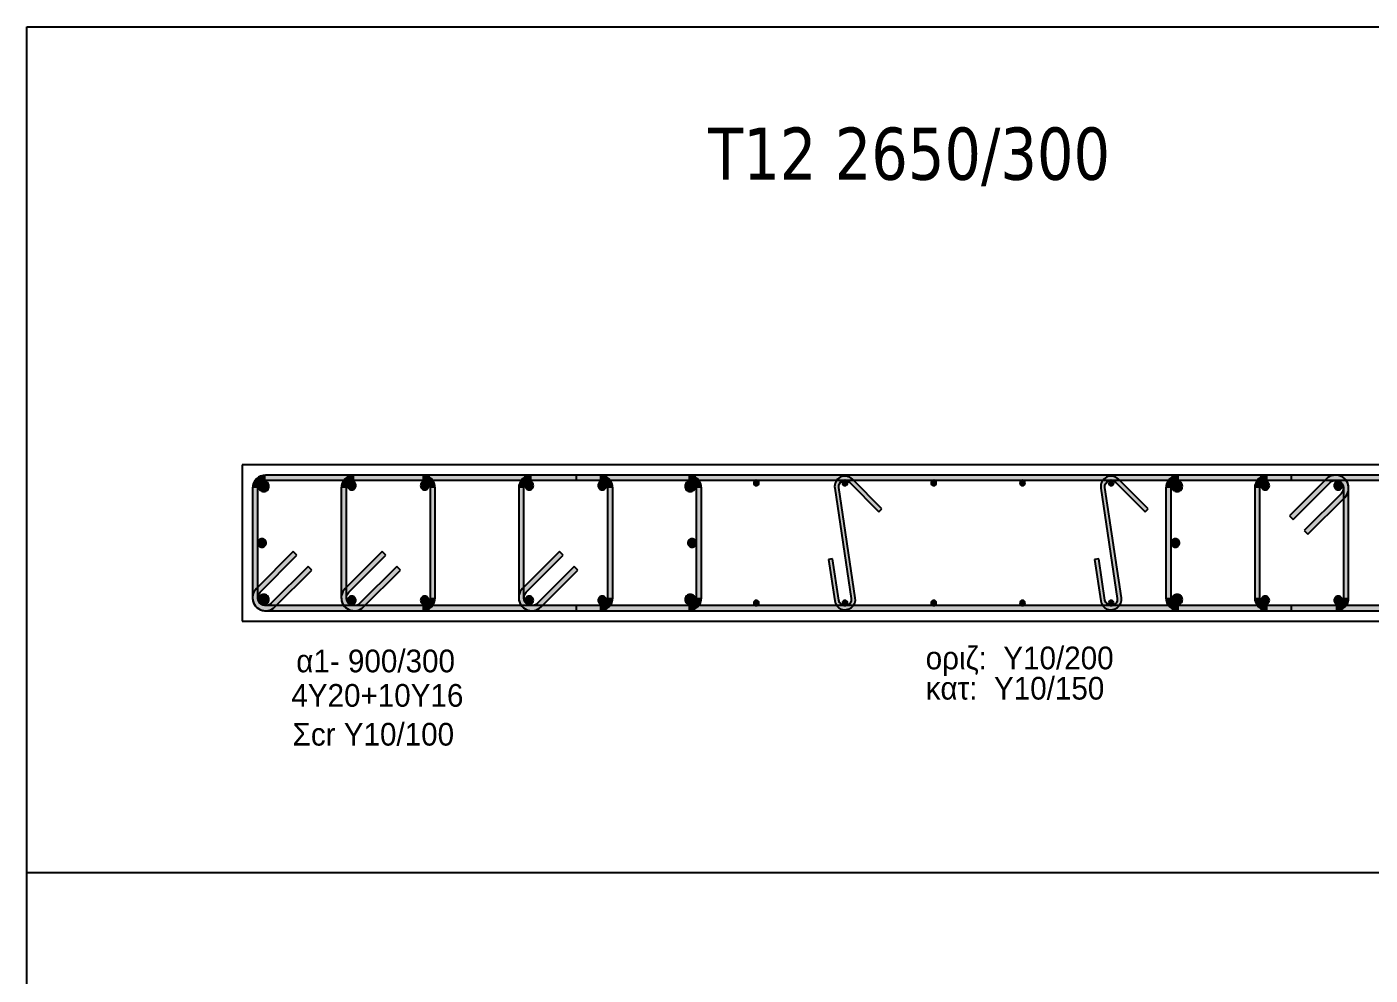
# Model space of a CAD drawing. Header units: millimetres. Extents: x -2171 to 1563, y -1758 to -1505.
# Drawn here: x 555.27 to 568.14, y -1599.33 to -1590.25 of the extents above; entities that cross this region are included whole.
import ezdxf

# ---------------------------------------------------------------- set-up
doc = ezdxf.new("R2010")
doc.units = ezdxf.units.MM
for name, color, linetype in [('-S_TEXT', 3, 'Continuous'), ('Col_Det', 7, 'Continuous'), ('Col_Det_Fill', 7, 'Continuous'), ('Geo_Col_Pro_1', 7, 'Continuous'), ('pinakaki', 153, 'Continuous')]:
    doc.layers.add(name, color=color, linetype=linetype)
doc.styles.add('S1Arl22_b_934_161', font='arial.ttf', dxfattribs={"width": 0.933629, "height": 0.002175})
doc.styles.get("Standard").update_dxf_attribs({"font": 'tahoma.ttf'})

msp = doc.modelspace()

# ---------------------------------------------------------------- hatches: boundary and pattern name
at = {"layer": 'Col_Det_Fill'}
for color, points in [(252, [(557.5554, -1594.5943), (557.5554, -1594.5443, 0.4142136), (557.4304, -1594.6693), (557.4804, -1594.6693, -0.4142136)]), (12, [(557.4877, -1594.6516, 0.4142136), (557.5377, -1594.7016, 0.4142136), (557.5877, -1594.6516, 0.4142136), (557.5377, -1594.6016, 0.4142136)]), (252, [(561.6054, -1594.5943), (561.6054, -1594.5443), (557.5554, -1594.5443), (557.5554, -1594.5943)]), (252, [(558.4054, -1594.5943), (558.4054, -1594.5443, 0.4142136), (558.2804, -1594.6693), (558.3304, -1594.6693, -0.4142136)]), (56, [(558.3407, -1594.6445, 0.4142136), (558.3807, -1594.6845, 0.4142136), (558.4207, -1594.6445, 0.4142136), (558.3807, -1594.6045, 0.4142136)]), (252, [(559.0554, -1594.5943), (559.0554, -1594.5443), (558.4054, -1594.5443), (558.4054, -1594.5943)]), (56, [(559.0402, -1594.6445, 0.4142136), (559.0802, -1594.6845, 0.4142136), (559.1202, -1594.6445, 0.4142136), (559.0802, -1594.6045, 0.4142136)]), (252, [(559.1304, -1594.6693), (559.1804, -1594.6693, 0.4142136), (559.0554, -1594.5443), (559.0554, -1594.5943, -0.4142136)]), (252, [(560.1054, -1594.5943), (560.1054, -1594.5443, 0.4142136), (559.9804, -1594.6693), (560.0304, -1594.6693, -0.4142136)]), (56, [(560.0407, -1594.6445, 0.4142136), (560.0807, -1594.6845, 0.4142136), (560.1207, -1594.6445, 0.4142136), (560.0807, -1594.6045, 0.4142136)]), (252, [(560.7554, -1594.5943), (560.7554, -1594.5443), (560.1054, -1594.5443), (560.1054, -1594.5943)]), (252, [(567.3819, -1594.5943), (567.3819, -1594.5443), (560.5289, -1594.5443), (560.5289, -1594.5943)]), (56, [(560.7402, -1594.6445, 0.4142136), (560.7802, -1594.6845, 0.4142136), (560.8202, -1594.6445, 0.4142136), (560.7802, -1594.6045, 0.4142136)]), (252, [(560.8304, -1594.6693), (560.8804, -1594.6693, 0.4142136), (560.7554, -1594.5443), (560.7554, -1594.5943, -0.4142136)]), (12, [(561.5731, -1594.6516, 0.4142136), (561.6231, -1594.7016, 0.4142136), (561.6731, -1594.6516, 0.4142136), (561.6231, -1594.6016, 0.4142136)]), (252, [(561.6804, -1594.6693), (561.7304, -1594.6693, 0.4142136), (561.6054, -1594.5443), (561.6054, -1594.5943, -0.4142136)]), (133, [(562.2308, -1594.6193, 0.4142136), (562.2558, -1594.6443, 0.4142136), (562.2808, -1594.6193, 0.4142136), (562.2558, -1594.5943, 0.4142136)]), (252, [(563.0067, -1594.6691), (563.0463, -1594.6632, -0.7233449), (563.148, -1594.6119), (563.1763, -1594.5836, 0.7233449)]), (252, [(563.165, -1595.7254), (563.2045, -1595.7195), (563.0463, -1594.6632), (563.0067, -1594.6691)]), (133, [(563.0806, -1594.6193, 0.4142136), (563.1056, -1594.6443, 0.4142136), (563.1306, -1594.6193, 0.4142136), (563.1056, -1594.5943, 0.4142136)]), (252, [(563.1763, -1594.5836), (563.148, -1594.6119), (563.4309, -1594.8947), (563.4592, -1594.8664)]), (133, [(563.9304, -1594.6193, 0.4142136), (563.9554, -1594.6443, 0.4142136), (563.9804, -1594.6193, 0.4142136), (563.9554, -1594.5943, 0.4142136)]), (133, [(564.7802, -1594.6193, 0.4142136), (564.8052, -1594.6443, 0.4142136), (564.8302, -1594.6193, 0.4142136), (564.8052, -1594.5943, 0.4142136)]), (252, [(565.5561, -1594.6691), (565.5957, -1594.6632, -0.7233449), (565.6974, -1594.6119), (565.7257, -1594.5836, 0.7233449)]), (252, [(565.7144, -1595.7254), (565.7539, -1595.7195), (565.5957, -1594.6632), (565.5561, -1594.6691)]), (133, [(565.63, -1594.6193, 0.4142136), (565.655, -1594.6443, 0.4142136), (565.68, -1594.6193, 0.4142136), (565.655, -1594.5943, 0.4142136)]), (252, [(565.7257, -1594.5836), (565.6974, -1594.6119), (565.9803, -1594.8947), (566.0086, -1594.8664)]), (252, [(566.3054, -1594.5943), (566.3054, -1594.5443, 0.4142136), (566.1804, -1594.6693), (566.2304, -1594.6693, -0.4142136)]), (12, [(566.3377, -1594.6516, 0.4142136), (566.2877, -1594.6016, 0.4142136), (566.2377, -1594.6516, 0.4142136), (566.2877, -1594.7016, 0.4142136)]), (252, [(570.3554, -1594.5943), (570.3554, -1594.5443), (566.3054, -1594.5443), (566.3054, -1594.5943)]), (252, [(567.1554, -1594.5943), (567.1554, -1594.5443, 0.4142136), (567.0304, -1594.6693), (567.0804, -1594.6693, -0.4142136)]), (56, [(567.1707, -1594.6445, 0.4142136), (567.1307, -1594.6045, 0.4142136), (567.0907, -1594.6445, 0.4142136), (567.1307, -1594.6845, 0.4142136)]), (252, [(567.8054, -1594.5943), (567.8054, -1594.5443), (567.1554, -1594.5443), (567.1554, -1594.5943)]), (252, [(567.7524, -1594.6163), (567.717, -1594.5809), (567.3635, -1594.9345), (567.3988, -1594.9698)]), (252, [(567.8804, -1594.6693), (567.9304, -1594.6693, 0.6681786), (567.717, -1594.5809), (567.7524, -1594.6163, -0.6681786)]), (56, [(567.8702, -1594.6445, 0.4142136), (567.8302, -1594.6045, 0.4142136), (567.7902, -1594.6445, 0.4142136), (567.8302, -1594.6845, 0.4142136)]), (252, [(567.8585, -1594.7223), (567.8938, -1594.7577, 0.6681786), (567.8054, -1594.5443), (567.8054, -1594.5943, -0.6681786)]), (252, [(557.4804, -1594.6693), (557.4304, -1594.6693), (557.4304, -1595.7193), (557.4804, -1595.7193)]), (252, [(558.3304, -1594.6693), (558.2804, -1594.6693), (558.2804, -1595.7193), (558.3304, -1595.7193)]), (252, [(559.1304, -1595.7193), (559.1804, -1595.7193), (559.1804, -1594.6693), (559.1304, -1594.6693)]), (252, [(560.0304, -1594.6693), (559.9804, -1594.6693), (559.9804, -1595.7193), (560.0304, -1595.7193)]), (252, [(560.8304, -1595.7193), (560.8804, -1595.7193), (560.8804, -1594.6693), (560.8304, -1594.6693)]), (252, [(561.6804, -1595.7193), (561.7304, -1595.7193), (561.7304, -1594.6693), (561.6804, -1594.6693)]), (252, [(566.2304, -1594.6693), (566.1804, -1594.6693), (566.1804, -1595.7193), (566.2304, -1595.7193)]), (252, [(567.0804, -1594.6693), (567.0304, -1594.6693), (567.0304, -1595.7193), (567.0804, -1595.7193)]), (252, [(567.5049, -1595.0759), (567.5403, -1595.1112), (567.8938, -1594.7577), (567.8585, -1594.7223)]), (252, [(567.8804, -1595.7193), (567.9304, -1595.7193), (567.9304, -1594.6693), (567.8804, -1594.6693)]), (12, [(557.4804, -1595.1943, 0.4142136), (557.5204, -1595.2343, 0.4142136), (557.5604, -1595.1943, 0.4142136), (557.5204, -1595.1543, 0.4142136)]), (12, [(561.6004, -1595.1943, 0.4142136), (561.6404, -1595.2343, 0.4142136), (561.6804, -1595.1943, 0.4142136), (561.6404, -1595.1543, 0.4142136)]), (12, [(566.3104, -1595.1943, 0.4142136), (566.2704, -1595.1543, 0.4142136), (566.2304, -1595.1943, 0.4142136), (566.2704, -1595.2343, 0.4142136)]), (252, [(557.8559, -1595.3127), (557.8206, -1595.2773), (557.467, -1595.6309), (557.5024, -1595.6663)]), (252, [(558.7059, -1595.3127), (558.6706, -1595.2773), (558.317, -1595.6309), (558.3524, -1595.6663)]), (252, [(560.4059, -1595.3127), (560.3706, -1595.2773), (560.017, -1595.6309), (560.0524, -1595.6663)]), (252, [(557.6085, -1595.7723), (557.6438, -1595.8077), (557.9974, -1595.4541), (557.962, -1595.4188)]), (252, [(558.4585, -1595.7723), (558.4938, -1595.8077), (558.8474, -1595.4541), (558.812, -1595.4188)]), (252, [(560.1585, -1595.7723), (560.1938, -1595.8077), (560.5474, -1595.4541), (560.512, -1595.4188)]), (252, [(562.987, -1595.3476), (562.9475, -1595.3535), (563.0067, -1595.7491), (563.0463, -1595.7432)]), (252, [(565.5364, -1595.3476), (565.4969, -1595.3535), (565.5561, -1595.7491), (565.5957, -1595.7432)]), (252, [(557.5024, -1595.6663), (557.467, -1595.6309, 0.6681786), (557.5554, -1595.8443), (557.5554, -1595.7943, -0.6681786)]), (12, [(557.4877, -1595.737, 0.4142136), (557.5377, -1595.787, 0.4142136), (557.5877, -1595.737, 0.4142136), (557.5377, -1595.687, 0.4142136)]), (252, [(558.3524, -1595.6663), (558.317, -1595.6309, 0.6681786), (558.4054, -1595.8443), (558.4054, -1595.7943, -0.6681786)]), (252, [(560.0524, -1595.6663), (560.017, -1595.6309, 0.6681786), (560.1054, -1595.8443), (560.1054, -1595.7943, -0.6681786)]), (12, [(561.5731, -1595.737, 0.4142136), (561.6231, -1595.787, 0.4142136), (561.6731, -1595.737, 0.4142136), (561.6231, -1595.687, 0.4142136)]), (12, [(566.3377, -1595.737, 0.4142136), (566.2877, -1595.687, 0.4142136), (566.2377, -1595.737, 0.4142136), (566.2877, -1595.787, 0.4142136)]), (252, [(557.4804, -1595.7193), (557.4304, -1595.7193, 0.6681786), (557.6438, -1595.8077), (557.6085, -1595.7723, -0.6681786)]), (252, [(557.5554, -1595.7943), (557.5554, -1595.8443), (561.6054, -1595.8443), (561.6054, -1595.7943)]), (252, [(558.3304, -1595.7193), (558.2804, -1595.7193, 0.6681786), (558.4938, -1595.8077), (558.4585, -1595.7723, -0.6681786)]), (56, [(558.3407, -1595.744, 0.4142136), (558.3807, -1595.784, 0.4142136), (558.4207, -1595.744, 0.4142136), (558.3807, -1595.704, 0.4142136)]), (252, [(558.4054, -1595.7943), (558.4054, -1595.8443), (559.0554, -1595.8443), (559.0554, -1595.7943)]), (56, [(559.0402, -1595.744, 0.4142136), (559.0802, -1595.784, 0.4142136), (559.1202, -1595.744, 0.4142136), (559.0802, -1595.704, 0.4142136)]), (252, [(559.0554, -1595.7943), (559.0554, -1595.8443, 0.4142136), (559.1804, -1595.7193), (559.1304, -1595.7193, -0.4142136)]), (252, [(560.0304, -1595.7193), (559.9804, -1595.7193, 0.6681786), (560.1938, -1595.8077), (560.1585, -1595.7723, -0.6681786)]), (56, [(560.0407, -1595.744, 0.4142136), (560.0807, -1595.784, 0.4142136), (560.1207, -1595.744, 0.4142136), (560.0807, -1595.704, 0.4142136)]), (252, [(560.1054, -1595.7943), (560.1054, -1595.8443), (560.7554, -1595.8443), (560.7554, -1595.7943)]), (252, [(560.5289, -1595.7943), (560.5289, -1595.8443), (567.3819, -1595.8443), (567.3819, -1595.7943)]), (56, [(560.7402, -1595.744, 0.4142136), (560.7802, -1595.784, 0.4142136), (560.8202, -1595.744, 0.4142136), (560.7802, -1595.704, 0.4142136)]), (252, [(560.7554, -1595.7943), (560.7554, -1595.8443, 0.4142136), (560.8804, -1595.7193), (560.8304, -1595.7193, -0.4142136)]), (252, [(561.6054, -1595.7943), (561.6054, -1595.8443, 0.4142136), (561.7304, -1595.7193), (561.6804, -1595.7193, -0.4142136)]), (133, [(562.2308, -1595.7693, 0.4142136), (562.2558, -1595.7943, 0.4142136), (562.2808, -1595.7693, 0.4142136), (562.2558, -1595.7443, 0.4142136)]), (252, [(563.0463, -1595.7432), (563.0067, -1595.7491, 1), (563.2045, -1595.7195), (563.165, -1595.7254, -1)]), (133, [(563.0806, -1595.7693, 0.4142136), (563.1056, -1595.7943, 0.4142136), (563.1306, -1595.7693, 0.4142136), (563.1056, -1595.7443, 0.4142136)]), (133, [(563.9304, -1595.7693, 0.4142136), (563.9554, -1595.7943, 0.4142136), (563.9804, -1595.7693, 0.4142136), (563.9554, -1595.7443, 0.4142136)]), (133, [(564.7802, -1595.7693, 0.4142136), (564.8052, -1595.7943, 0.4142136), (564.8302, -1595.7693, 0.4142136), (564.8052, -1595.7443, 0.4142136)]), (252, [(565.5957, -1595.7432), (565.5561, -1595.7491, 1), (565.7539, -1595.7195), (565.7144, -1595.7254, -1)]), (133, [(565.63, -1595.7693, 0.4142136), (565.655, -1595.7943, 0.4142136), (565.68, -1595.7693, 0.4142136), (565.655, -1595.7443, 0.4142136)]), (252, [(566.2304, -1595.7193), (566.1804, -1595.7193, 0.4142136), (566.3054, -1595.8443), (566.3054, -1595.7943, -0.4142136)]), (252, [(566.3054, -1595.7943), (566.3054, -1595.8443), (570.3554, -1595.8443), (570.3554, -1595.7943)]), (252, [(567.0804, -1595.7193), (567.0304, -1595.7193, 0.4142136), (567.1554, -1595.8443), (567.1554, -1595.7943, -0.4142136)]), (56, [(567.1707, -1595.744, 0.4142136), (567.1307, -1595.704, 0.4142136), (567.0907, -1595.744, 0.4142136), (567.1307, -1595.784, 0.4142136)]), (252, [(567.1554, -1595.7943), (567.1554, -1595.8443), (567.8054, -1595.8443), (567.8054, -1595.7943)]), (56, [(567.8702, -1595.744, 0.4142136), (567.8302, -1595.704, 0.4142136), (567.7902, -1595.744, 0.4142136), (567.8302, -1595.784, 0.4142136)]), (252, [(567.8054, -1595.7943), (567.8054, -1595.8443, 0.4142136), (567.9304, -1595.7193), (567.8804, -1595.7193, -0.4142136)])]:
    msp.add_hatch(color=color, dxfattribs=at).paths.add_polyline_path(points)

# ---------------------------------------------------------------- linework, layer by layer
at = {"layer": '-S_TEXT', "ltscale": 5}
msp.add_lwpolyline([(555.2686, -1590.2497), (613.4161, -1590.2497), (613.4161, -1630.2944), (555.2686, -1630.2944)], close=True, dxfattribs=at)
at = {"layer": 'Col_Det', "color": 7}
for points in [[(570.5804, -1594.4443), (557.3304, -1594.4443)], [(557.3304, -1594.4443), (557.3304, -1595.9443)], [(561.6054, -1594.5443), (557.5554, -1594.5443)], [(557.5554, -1594.5943), (561.6054, -1594.5943)], [(559.0554, -1594.5443), (558.4054, -1594.5443)], [(558.4054, -1594.5943), (559.0554, -1594.5943)], [(560.7554, -1594.5443), (560.1054, -1594.5443)], [(560.1054, -1594.5943), (560.7554, -1594.5943)], [(567.3819, -1594.5443), (560.5289, -1594.5443)], [(560.5289, -1594.5443), (560.5289, -1594.5943)], [(560.5289, -1594.5943), (567.3819, -1594.5943)], [(563.2045, -1595.7195), (563.0463, -1594.6632)], [(563.148, -1594.6119), (563.4309, -1594.8947)], [(563.4592, -1594.8664), (563.1763, -1594.5836)], [(565.7539, -1595.7195), (565.5957, -1594.6632)], [(565.6974, -1594.6119), (565.9803, -1594.8947)], [(566.0086, -1594.8664), (565.7257, -1594.5836)], [(570.3554, -1594.5443), (566.3054, -1594.5443)], [(566.3054, -1594.5943), (570.3554, -1594.5943)], [(567.8054, -1594.5443), (567.1554, -1594.5443)], [(567.1554, -1594.5943), (567.8054, -1594.5943)], [(567.717, -1594.5809), (567.3635, -1594.9345)], [(567.3819, -1594.5943), (567.3819, -1594.5443)], [(567.3988, -1594.9698), (567.7524, -1594.6163)], [(557.4304, -1594.6693), (557.4304, -1595.7193)], [(557.4804, -1595.7193), (557.4804, -1594.6693)], [(558.2804, -1594.6693), (558.2804, -1595.7193)], [(558.3304, -1595.7193), (558.3304, -1594.6693)], [(559.1304, -1594.6693), (559.1304, -1595.7193)], [(559.1804, -1595.7193), (559.1804, -1594.6693)], [(559.9804, -1594.6693), (559.9804, -1595.7193)], [(560.0304, -1595.7193), (560.0304, -1594.6693)], [(560.8304, -1594.6693), (560.8304, -1595.7193)], [(560.8804, -1595.7193), (560.8804, -1594.6693)], [(561.6804, -1594.6693), (561.6804, -1595.7193)], [(561.7304, -1595.7193), (561.7304, -1594.6693)], [(563.0067, -1594.6691), (563.165, -1595.7254)], [(565.5561, -1594.6691), (565.7144, -1595.7254)], [(566.1804, -1594.6693), (566.1804, -1595.7193)], [(566.2304, -1595.7193), (566.2304, -1594.6693)], [(567.0304, -1594.6693), (567.0304, -1595.7193)], [(567.0804, -1595.7193), (567.0804, -1594.6693)], [(567.8585, -1594.7223), (567.5049, -1595.0759)], [(567.5403, -1595.1112), (567.8938, -1594.7577)], [(567.8804, -1594.6693), (567.8804, -1595.7193)], [(567.9304, -1595.7193), (567.9304, -1594.6693)], [(563.4309, -1594.8947), (563.4592, -1594.8664)], [(565.9803, -1594.8947), (566.0086, -1594.8664)], [(567.3635, -1594.9345), (567.3988, -1594.9698)], [(567.5049, -1595.0759), (567.5403, -1595.1112)], [(557.8206, -1595.2773), (557.467, -1595.6309)], [(557.8559, -1595.3127), (557.8206, -1595.2773)], [(558.6706, -1595.2773), (558.317, -1595.6309)], [(558.7059, -1595.3127), (558.6706, -1595.2773)], [(560.3706, -1595.2773), (560.017, -1595.6309)], [(560.4059, -1595.3127), (560.3706, -1595.2773)], [(557.5024, -1595.6663), (557.8559, -1595.3127)], [(557.962, -1595.4188), (557.6085, -1595.7723)], [(557.9974, -1595.4541), (557.962, -1595.4188)], [(558.3524, -1595.6663), (558.7059, -1595.3127)], [(558.812, -1595.4188), (558.4585, -1595.7723)], [(558.8474, -1595.4541), (558.812, -1595.4188)], [(560.0524, -1595.6663), (560.4059, -1595.3127)], [(560.512, -1595.4188), (560.1585, -1595.7723)], [(560.5474, -1595.4541), (560.512, -1595.4188)], [(562.987, -1595.3476), (562.9475, -1595.3535)], [(562.9475, -1595.3535), (563.0067, -1595.7491)], [(563.0463, -1595.7432), (562.987, -1595.3476)], [(565.5364, -1595.3476), (565.4969, -1595.3535)], [(565.4969, -1595.3535), (565.5561, -1595.7491)], [(565.5957, -1595.7432), (565.5364, -1595.3476)], [(557.6438, -1595.8077), (557.9974, -1595.4541)], [(558.4938, -1595.8077), (558.8474, -1595.4541)], [(560.1938, -1595.8077), (560.5474, -1595.4541)], [(561.6054, -1595.7943), (557.5554, -1595.7943)], [(559.0554, -1595.7943), (558.4054, -1595.7943)], [(560.7554, -1595.7943), (560.1054, -1595.7943)], [(560.5289, -1595.7943), (560.5289, -1595.8443)], [(567.3819, -1595.7943), (560.5289, -1595.7943)], [(570.3554, -1595.7943), (566.3054, -1595.7943)], [(567.8054, -1595.7943), (567.1554, -1595.7943)], [(567.3819, -1595.8443), (567.3819, -1595.7943)], [(557.3304, -1595.9443), (570.5804, -1595.9443)], [(557.5554, -1595.8443), (561.6054, -1595.8443)], [(558.4054, -1595.8443), (559.0554, -1595.8443)], [(560.1054, -1595.8443), (560.7554, -1595.8443)], [(560.5289, -1595.8443), (567.3819, -1595.8443)], [(566.3054, -1595.8443), (570.3554, -1595.8443)], [(567.1554, -1595.8443), (567.8054, -1595.8443)]]:
    msp.add_lwpolyline(points, dxfattribs=at)
for points in [[(557.5554, -1594.5443, 0.4142136), (557.4304, -1594.6693)], [(557.4804, -1594.6693, -0.4142136), (557.5554, -1594.5943, -0.4142136)], [(557.5377, -1594.6016, 0.4142136), (557.4877, -1594.6516, 0.4142136)], [(557.4877, -1594.6516, 0.4142136), (557.5377, -1594.7016, 0.4142136)], [(557.5877, -1594.6516, 0.4142136), (557.5377, -1594.6016, 0.4142136)], [(557.5377, -1594.7016, 0.4142136), (557.5877, -1594.6516, 0.4142136)], [(558.4054, -1594.5443, 0.4142136), (558.2804, -1594.6693)], [(558.3304, -1594.6693, -0.4142136), (558.4054, -1594.5943, -0.4142136)], [(558.3807, -1594.6045, 0.4142136), (558.3407, -1594.6445, 0.4142136)], [(558.3407, -1594.6445, 0.4142136), (558.3807, -1594.6845, 0.4142136)], [(558.4207, -1594.6445, 0.4142136), (558.3807, -1594.6045, 0.4142136)], [(558.3807, -1594.6845, 0.4142136), (558.4207, -1594.6445, 0.4142136)], [(559.0802, -1594.6045, 0.4142136), (559.0402, -1594.6445, 0.4142136)], [(559.0402, -1594.6445, 0.4142136), (559.0802, -1594.6845, 0.4142136)], [(559.1804, -1594.6693, 0.4142136), (559.0554, -1594.5443)], [(559.0554, -1594.5943, -0.4142136), (559.1304, -1594.6693, -0.4142136)], [(559.1202, -1594.6445, 0.4142136), (559.0802, -1594.6045, 0.4142136)], [(559.0802, -1594.6845, 0.4142136), (559.1202, -1594.6445, 0.4142136)], [(560.1054, -1594.5443, 0.4142136), (559.9804, -1594.6693)], [(560.0304, -1594.6693, -0.4142136), (560.1054, -1594.5943, -0.4142136)], [(560.0807, -1594.6045, 0.4142136), (560.0407, -1594.6445, 0.4142136)], [(560.0407, -1594.6445, 0.4142136), (560.0807, -1594.6845, 0.4142136)], [(560.1207, -1594.6445, 0.4142136), (560.0807, -1594.6045, 0.4142136)], [(560.0807, -1594.6845, 0.4142136), (560.1207, -1594.6445, 0.4142136)], [(560.7802, -1594.6045, 0.4142136), (560.7402, -1594.6445, 0.4142136)], [(560.7402, -1594.6445, 0.4142136), (560.7802, -1594.6845, 0.4142136)], [(560.8804, -1594.6693, 0.4142136), (560.7554, -1594.5443)], [(560.7554, -1594.5943, -0.4142136), (560.8304, -1594.6693, -0.4142136)], [(560.8202, -1594.6445, 0.4142136), (560.7802, -1594.6045, 0.4142136)], [(560.7802, -1594.6845, 0.4142136), (560.8202, -1594.6445, 0.4142136)], [(561.6231, -1594.6016, 0.4142136), (561.5731, -1594.6516, 0.4142136)], [(561.5731, -1594.6516, 0.4142136), (561.6231, -1594.7016, 0.4142136)], [(561.7304, -1594.6693, 0.4142136), (561.6054, -1594.5443)], [(561.6054, -1594.5943, -0.4142136), (561.6804, -1594.6693, -0.4142136)], [(561.6731, -1594.6516, 0.4142136), (561.6231, -1594.6016, 0.4142136)], [(561.6231, -1594.7016, 0.4142136), (561.6731, -1594.6516, 0.4142136)], [(562.2558, -1594.5943, 0.4142136), (562.2308, -1594.6193, 0.4142136)], [(562.2308, -1594.6193, 0.4142136), (562.2558, -1594.6443, 0.4142136)], [(562.2808, -1594.6193, 0.4142136), (562.2558, -1594.5943, 0.4142136)], [(562.2558, -1594.6443, 0.4142136), (562.2808, -1594.6193, 0.4142136)], [(563.1763, -1594.5836, 0.7233449), (563.0067, -1594.6691, 0.7233449)], [(563.0463, -1594.6632, -0.7233449), (563.148, -1594.6119)], [(563.1056, -1594.5943, 0.4142136), (563.0806, -1594.6193, 0.4142136)], [(563.0806, -1594.6193, 0.4142136), (563.1056, -1594.6443, 0.4142136)], [(563.1306, -1594.6193, 0.4142136), (563.1056, -1594.5943, 0.4142136)], [(563.1056, -1594.6443, 0.4142136), (563.1306, -1594.6193, 0.4142136)], [(563.9554, -1594.5943, 0.4142136), (563.9304, -1594.6193, 0.4142136)], [(563.9304, -1594.6193, 0.4142136), (563.9554, -1594.6443, 0.4142136)], [(563.9804, -1594.6193, 0.4142136), (563.9554, -1594.5943, 0.4142136)], [(563.9554, -1594.6443, 0.4142136), (563.9804, -1594.6193, 0.4142136)], [(564.8052, -1594.5943, 0.4142136), (564.7802, -1594.6193, 0.4142136)], [(564.7802, -1594.6193, 0.4142136), (564.8052, -1594.6443, 0.4142136)], [(564.8302, -1594.6193, 0.4142136), (564.8052, -1594.5943, 0.4142136)], [(564.8052, -1594.6443, 0.4142136), (564.8302, -1594.6193, 0.4142136)], [(565.7257, -1594.5836, 0.7233449), (565.5561, -1594.6691, 0.7233449)], [(565.5957, -1594.6632, -0.7233449), (565.6974, -1594.6119)], [(565.655, -1594.5943, 0.4142136), (565.63, -1594.6193, 0.4142136)], [(565.63, -1594.6193, 0.4142136), (565.655, -1594.6443, 0.4142136)], [(565.68, -1594.6193, 0.4142136), (565.655, -1594.5943, 0.4142136)], [(565.655, -1594.6443, 0.4142136), (565.68, -1594.6193, 0.4142136)], [(566.3054, -1594.5443, 0.4142136), (566.1804, -1594.6693)], [(566.2304, -1594.6693, -0.4142136), (566.3054, -1594.5943, -0.4142136)], [(566.2877, -1594.6016, 0.4142136), (566.2377, -1594.6516, 0.4142136)], [(566.2377, -1594.6516, 0.4142136), (566.2877, -1594.7016, 0.4142136)], [(566.3377, -1594.6516, 0.4142136), (566.2877, -1594.6016, 0.4142136)], [(566.2877, -1594.7016, 0.4142136), (566.3377, -1594.6516, 0.4142136)], [(567.1554, -1594.5443, 0.4142136), (567.0304, -1594.6693)], [(567.0804, -1594.6693, -0.4142136), (567.1554, -1594.5943, -0.4142136)], [(567.1307, -1594.6045, 0.4142136), (567.0907, -1594.6445, 0.4142136)], [(567.0907, -1594.6445, 0.4142136), (567.1307, -1594.6845, 0.4142136)], [(567.1707, -1594.6445, 0.4142136), (567.1307, -1594.6045, 0.4142136)], [(567.1307, -1594.6845, 0.4142136), (567.1707, -1594.6445, 0.4142136)], [(567.9304, -1594.6693, 0.6681786), (567.717, -1594.5809)], [(567.7524, -1594.6163, -0.6681786), (567.8804, -1594.6693, -0.6681786)], [(567.8302, -1594.6045, 0.4142136), (567.7902, -1594.6445, 0.4142136)], [(567.7902, -1594.6445, 0.4142136), (567.8302, -1594.6845, 0.4142136)], [(567.8938, -1594.7577, 0.6681786), (567.8054, -1594.5443)], [(567.8054, -1594.5943, -0.6681786), (567.8585, -1594.7223, -0.6681786)], [(567.8702, -1594.6445, 0.4142136), (567.8302, -1594.6045, 0.4142136)], [(567.8302, -1594.6845, 0.4142136), (567.8702, -1594.6445, 0.4142136)], [(557.5204, -1595.1543, 0.4142136), (557.4804, -1595.1943, 0.4142136)], [(557.5604, -1595.1943, 0.4142136), (557.5204, -1595.1543, 0.4142136)], [(561.6404, -1595.1543, 0.4142136), (561.6004, -1595.1943, 0.4142136)], [(561.6804, -1595.1943, 0.4142136), (561.6404, -1595.1543, 0.4142136)], [(566.2704, -1595.1543, 0.4142136), (566.2304, -1595.1943, 0.4142136)], [(566.3104, -1595.1943, 0.4142136), (566.2704, -1595.1543, 0.4142136)], [(557.4804, -1595.1943, 0.4142136), (557.5204, -1595.2343, 0.4142136)], [(557.5204, -1595.2343, 0.4142136), (557.5604, -1595.1943, 0.4142136)], [(561.6004, -1595.1943, 0.4142136), (561.6404, -1595.2343, 0.4142136)], [(561.6404, -1595.2343, 0.4142136), (561.6804, -1595.1943, 0.4142136)], [(566.2304, -1595.1943, 0.4142136), (566.2704, -1595.2343, 0.4142136)], [(566.2704, -1595.2343, 0.4142136), (566.3104, -1595.1943, 0.4142136)], [(557.467, -1595.6309, 0.6681786), (557.5554, -1595.8443)], [(557.5554, -1595.7943, -0.6681786), (557.5024, -1595.6663, -0.6681786)], [(557.5377, -1595.687, 0.4142136), (557.4877, -1595.737, 0.4142136)], [(557.5877, -1595.737, 0.4142136), (557.5377, -1595.687, 0.4142136)], [(558.317, -1595.6309, 0.6681786), (558.4054, -1595.8443)], [(558.4054, -1595.7943, -0.6681786), (558.3524, -1595.6663, -0.6681786)], [(560.017, -1595.6309, 0.6681786), (560.1054, -1595.8443)], [(560.1054, -1595.7943, -0.6681786), (560.0524, -1595.6663, -0.6681786)], [(561.6231, -1595.687, 0.4142136), (561.5731, -1595.737, 0.4142136)], [(561.6731, -1595.737, 0.4142136), (561.6231, -1595.687, 0.4142136)], [(566.2877, -1595.687, 0.4142136), (566.2377, -1595.737, 0.4142136)], [(566.3377, -1595.737, 0.4142136), (566.2877, -1595.687, 0.4142136)], [(557.4304, -1595.7193, 0.6681786), (557.6438, -1595.8077)], [(557.6085, -1595.7723, -0.6681786), (557.4804, -1595.7193, -0.6681786)], [(557.4877, -1595.737, 0.4142136), (557.5377, -1595.787, 0.4142136)], [(557.5377, -1595.787, 0.4142136), (557.5877, -1595.737, 0.4142136)], [(558.2804, -1595.7193, 0.6681786), (558.4938, -1595.8077)], [(558.4585, -1595.7723, -0.6681786), (558.3304, -1595.7193, -0.6681786)], [(558.3807, -1595.704, 0.4142136), (558.3407, -1595.744, 0.4142136)], [(558.3407, -1595.744, 0.4142136), (558.3807, -1595.784, 0.4142136)], [(558.4207, -1595.744, 0.4142136), (558.3807, -1595.704, 0.4142136)], [(558.3807, -1595.784, 0.4142136), (558.4207, -1595.744, 0.4142136)], [(559.0802, -1595.704, 0.4142136), (559.0402, -1595.744, 0.4142136)], [(559.0402, -1595.744, 0.4142136), (559.0802, -1595.784, 0.4142136)], [(559.0554, -1595.8443, 0.4142136), (559.1804, -1595.7193)], [(559.1304, -1595.7193, -0.4142136), (559.0554, -1595.7943, -0.4142136)], [(559.1202, -1595.744, 0.4142136), (559.0802, -1595.704, 0.4142136)], [(559.0802, -1595.784, 0.4142136), (559.1202, -1595.744, 0.4142136)], [(559.9804, -1595.7193, 0.6681786), (560.1938, -1595.8077)], [(560.1585, -1595.7723, -0.6681786), (560.0304, -1595.7193, -0.6681786)], [(560.0807, -1595.704, 0.4142136), (560.0407, -1595.744, 0.4142136)], [(560.0407, -1595.744, 0.4142136), (560.0807, -1595.784, 0.4142136)], [(560.1207, -1595.744, 0.4142136), (560.0807, -1595.704, 0.4142136)], [(560.0807, -1595.784, 0.4142136), (560.1207, -1595.744, 0.4142136)], [(560.7802, -1595.704, 0.4142136), (560.7402, -1595.744, 0.4142136)], [(560.7402, -1595.744, 0.4142136), (560.7802, -1595.784, 0.4142136)], [(560.7554, -1595.8443, 0.4142136), (560.8804, -1595.7193)], [(560.8304, -1595.7193, -0.4142136), (560.7554, -1595.7943, -0.4142136)], [(560.8202, -1595.744, 0.4142136), (560.7802, -1595.704, 0.4142136)], [(560.7802, -1595.784, 0.4142136), (560.8202, -1595.744, 0.4142136)], [(561.5731, -1595.737, 0.4142136), (561.6231, -1595.787, 0.4142136)], [(561.6054, -1595.8443, 0.4142136), (561.7304, -1595.7193)], [(561.6804, -1595.7193, -0.4142136), (561.6054, -1595.7943, -0.4142136)], [(561.6231, -1595.787, 0.4142136), (561.6731, -1595.737, 0.4142136)], [(562.2558, -1595.7443, 0.4142136), (562.2308, -1595.7693, 0.4142136)], [(562.2308, -1595.7693, 0.4142136), (562.2558, -1595.7943, 0.4142136)], [(562.2808, -1595.7693, 0.4142136), (562.2558, -1595.7443, 0.4142136)], [(562.2558, -1595.7943, 0.4142136), (562.2808, -1595.7693, 0.4142136)], [(563.0067, -1595.7491, 1), (563.2045, -1595.7195)], [(563.165, -1595.7254, -1), (563.0463, -1595.7432, -1)], [(563.1056, -1595.7443, 0.4142136), (563.0806, -1595.7693, 0.4142136)], [(563.0806, -1595.7693, 0.4142136), (563.1056, -1595.7943, 0.4142136)], [(563.1306, -1595.7693, 0.4142136), (563.1056, -1595.7443, 0.4142136)], [(563.1056, -1595.7943, 0.4142136), (563.1306, -1595.7693, 0.4142136)], [(563.9554, -1595.7443, 0.4142136), (563.9304, -1595.7693, 0.4142136)], [(563.9304, -1595.7693, 0.4142136), (563.9554, -1595.7943, 0.4142136)], [(563.9804, -1595.7693, 0.4142136), (563.9554, -1595.7443, 0.4142136)], [(563.9554, -1595.7943, 0.4142136), (563.9804, -1595.7693, 0.4142136)], [(564.8052, -1595.7443, 0.4142136), (564.7802, -1595.7693, 0.4142136)], [(564.7802, -1595.7693, 0.4142136), (564.8052, -1595.7943, 0.4142136)], [(564.8302, -1595.7693, 0.4142136), (564.8052, -1595.7443, 0.4142136)], [(564.8052, -1595.7943, 0.4142136), (564.8302, -1595.7693, 0.4142136)], [(565.5561, -1595.7491, 1), (565.7539, -1595.7195)], [(565.7144, -1595.7254, -1), (565.5957, -1595.7432, -1)], [(565.655, -1595.7443, 0.4142136), (565.63, -1595.7693, 0.4142136)], [(565.63, -1595.7693, 0.4142136), (565.655, -1595.7943, 0.4142136)], [(565.68, -1595.7693, 0.4142136), (565.655, -1595.7443, 0.4142136)], [(565.655, -1595.7943, 0.4142136), (565.68, -1595.7693, 0.4142136)], [(566.1804, -1595.7193, 0.4142136), (566.3054, -1595.8443)], [(566.3054, -1595.7943, -0.4142136), (566.2304, -1595.7193, -0.4142136)], [(566.2377, -1595.737, 0.4142136), (566.2877, -1595.787, 0.4142136)], [(566.2877, -1595.787, 0.4142136), (566.3377, -1595.737, 0.4142136)], [(567.0304, -1595.7193, 0.4142136), (567.1554, -1595.8443)], [(567.1554, -1595.7943, -0.4142136), (567.0804, -1595.7193, -0.4142136)], [(567.1307, -1595.704, 0.4142136), (567.0907, -1595.744, 0.4142136)], [(567.0907, -1595.744, 0.4142136), (567.1307, -1595.784, 0.4142136)], [(567.1707, -1595.744, 0.4142136), (567.1307, -1595.704, 0.4142136)], [(567.1307, -1595.784, 0.4142136), (567.1707, -1595.744, 0.4142136)], [(567.8302, -1595.704, 0.4142136), (567.7902, -1595.744, 0.4142136)], [(567.7902, -1595.744, 0.4142136), (567.8302, -1595.784, 0.4142136)], [(567.8054, -1595.8443, 0.4142136), (567.9304, -1595.7193)], [(567.8804, -1595.7193, -0.4142136), (567.8054, -1595.7943, -0.4142136)], [(567.8702, -1595.744, 0.4142136), (567.8302, -1595.704, 0.4142136)], [(567.8302, -1595.784, 0.4142136), (567.8702, -1595.744, 0.4142136)]]:
    msp.add_lwpolyline(points, format="xyb", dxfattribs=at)
at = {"layer": 'Geo_Col_Pro_1', "color": 4, "linetype": 'Continuous', "ltscale": 0.5}
msp.add_line((555.2686, -1598.3514), (613.4161, -1598.3514), dxfattribs=at)

# ---------------------------------------------------------------- texts
at = {"layer": 'Col_Det', "color": 7, "style": 'S1Arl22_b_934_161', "width": 0.933629}
for s, p in [(' α1- 900/300', (557.7706, -1596.4337)), ('οριζ:  Y10/200', (563.8786, -1596.4049)), ('κατ:  Y10/150', (563.8786, -1596.6949)), ('4Y20+10Y16', (557.802, -1596.7633)), ('Σcr Y10/100', (557.8139, -1597.1358))]:
    msp.add_text(s, height=0.2175, dxfattribs=at).set_placement(p)
at = {"layer": 'pinakaki', "color": 1, "width": 0.933629}
msp.add_text('Τ12 2650/300', height=0.5, dxfattribs=at).set_placement((561.7948, -1591.7142))

doc.saveas('drawing.dxf')
